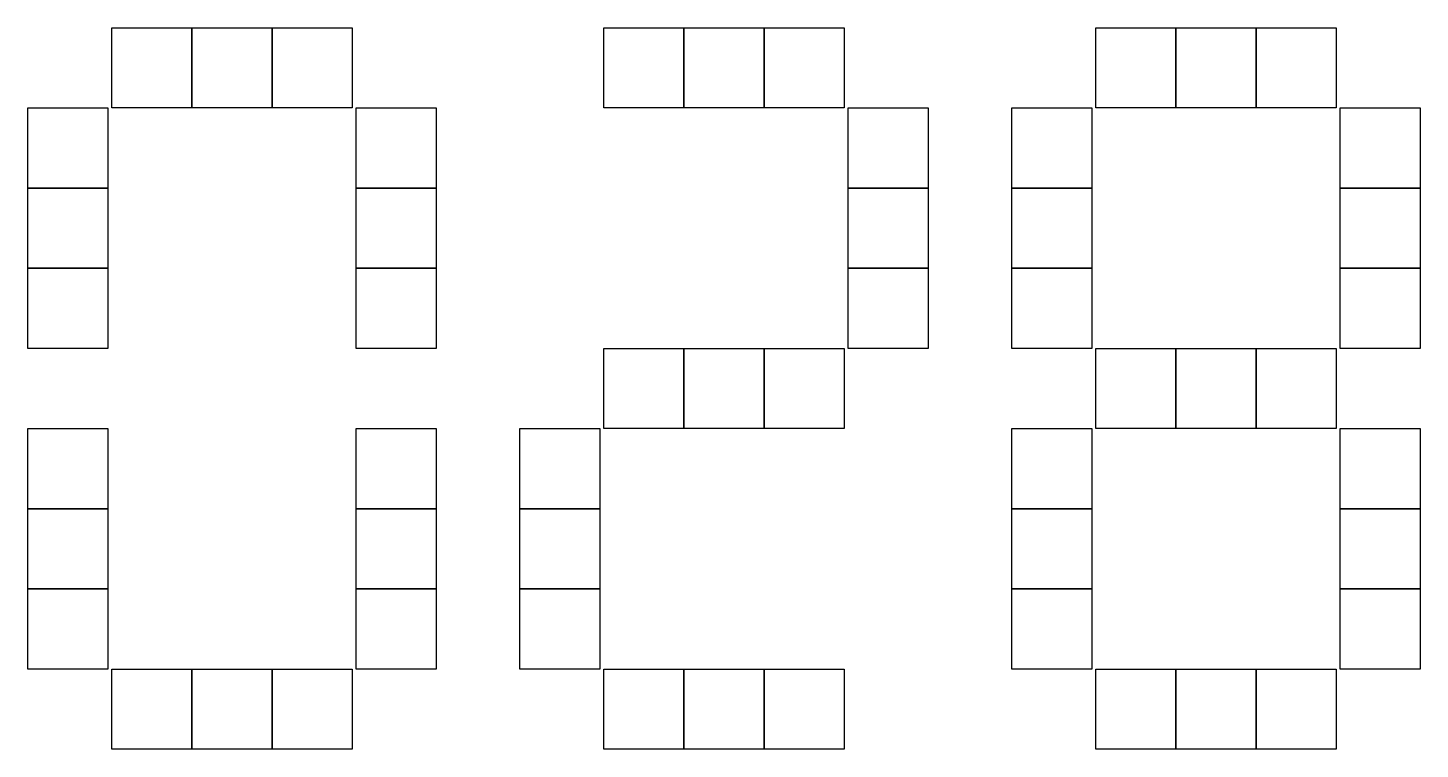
# Model space of a CAD drawing. Extents: x -2 to 546, y 0 to 283.
import ezdxf

# ---------------------------------------------------------------- set-up
doc = ezdxf.new("R2010")
doc.units = 0
doc.layers.add('Layer_1', color=7, linetype='CONTINUOUS')

msp = doc.modelspace()

# ---------------------------------------------------------------- linework, layer by layer
at = {"layer": 'Layer_1', "color": 7}
for points in [[(31.496063, 283.464567), (41.99474, 283.464567), (52.493369, 283.464567), (62.992125, 283.464567), (62.992125, 272.96589), (62.992125, 262.467261), (62.992125, 251.968504), (52.493448, 251.968504), (41.994819, 251.968504), (31.496063, 251.968504), (31.496063, 262.467181), (31.496063, 272.96581)], [(62.992125, 283.464567), (73.490803, 283.464567), (83.989431, 283.464567), (94.488191, 283.464567), (94.488191, 272.96589), (94.488191, 262.467261), (94.488191, 251.968504), (83.989514, 251.968504), (73.490885, 251.968504), (62.992125, 251.968504), (62.992125, 262.467181), (62.992125, 272.96581)], [(94.488191, 283.464567), (104.986868, 283.464567), (115.485497, 283.464567), (125.984254, 283.464567), (125.984254, 272.96589), (125.984254, 262.467261), (125.984254, 251.968504), (115.485576, 251.968504), (104.986947, 251.968504), (94.488191, 251.968504), (94.488191, 262.467181), (94.488191, 272.96581)], [(224.881889, 283.464567), (235.38056, 283.464567), (245.879178, 283.464567), (256.37794, 283.464567), (256.37794, 272.96589), (256.37794, 262.467261), (256.37794, 251.968504), (245.879263, 251.968504), (235.380643, 251.968504), (224.881889, 251.968504), (224.881889, 262.467181), (224.881889, 272.96581)], [(256.37794, 283.464567), (266.876617, 283.464567), (277.375238, 283.464567), (287.874, 283.464567), (287.874, 272.96589), (287.874, 262.467261), (287.874, 251.968504), (277.375323, 251.968504), (266.876702, 251.968504), (256.37794, 251.968504), (256.37794, 262.467181), (256.37794, 272.96581)], [(287.874, 283.464567), (298.372677, 283.464567), (308.871326, 283.464567), (319.370088, 283.464567), (319.370088, 272.96589), (319.370088, 262.467261), (319.370088, 251.968504), (308.871411, 251.968504), (298.372762, 251.968504), (287.874, 251.968504), (287.874, 262.467181), (287.874, 272.96581)], [(418.267701, 283.464567), (428.766378, 283.464567), (439.265027, 283.464567), (449.763789, 283.464567), (449.763789, 272.96589), (449.763789, 262.467261), (449.763789, 251.968504), (439.265112, 251.968504), (428.766463, 251.968504), (418.267701, 251.968504), (418.267701, 262.467181), (418.267701, 272.96581)], [(449.763789, 283.464567), (460.262466, 283.464567), (470.761087, 283.464567), (481.259849, 283.464567), (481.259849, 272.96589), (481.259849, 262.467261), (481.259849, 251.968504), (470.761172, 251.968504), (460.262551, 251.968504), (449.763789, 251.968504), (449.763789, 262.467181), (449.763789, 272.96581)], [(481.259849, 283.464567), (491.758526, 283.464567), (502.257146, 283.464567), (512.755909, 283.464567), (512.755909, 272.96589), (512.755909, 262.467261), (512.755909, 251.968504), (502.257232, 251.968504), (491.758611, 251.968504), (481.259849, 251.968504), (481.259849, 262.467181), (481.259849, 272.96581)], [(-1.500001, 251.968504), (8.998676, 251.968504), (19.497305, 251.968504), (29.996062, 251.968504), (29.996062, 241.469827), (29.996062, 230.971198), (29.996062, 220.472439), (19.497385, 220.472439), (8.998756, 220.472439), (-1.500001, 220.472439), (-1.500001, 230.971116), (-1.500001, 241.469745)], [(127.484254, 251.968504), (137.982932, 251.968504), (148.481561, 251.968504), (158.980317, 251.968504), (158.980317, 241.469827), (158.980317, 230.971198), (158.980317, 220.472439), (148.48164, 220.472439), (137.983011, 220.472439), (127.484254, 220.472439), (127.484254, 230.971116), (127.484254, 241.469745)], [(320.870098, 251.968504), (331.368775, 251.968504), (341.867395, 251.968504), (352.366157, 251.968504), (352.366157, 241.469827), (352.366157, 230.971198), (352.366157, 220.472439), (341.86748, 220.472439), (331.36886, 220.472439), (320.870098, 220.472439), (320.870098, 230.971116), (320.870098, 241.469745)], [(385.271632, 251.968504), (395.770309, 251.968504), (406.268929, 251.968504), (416.767691, 251.968504), (416.767691, 241.469827), (416.767691, 230.971198), (416.767691, 220.472439), (406.269014, 220.472439), (395.770394, 220.472439), (385.271632, 220.472439), (385.271632, 230.971116), (385.271632, 241.469745)], [(514.255918, 251.968504), (524.754595, 251.968504), (535.253216, 251.968504), (545.751978, 251.968504), (545.751978, 241.469827), (545.751978, 230.971198), (545.751978, 220.472439), (535.253301, 220.472439), (524.75468, 220.472439), (514.255918, 220.472439), (514.255918, 230.971116), (514.255918, 241.469745)], [(-1.500001, 220.472439), (8.998676, 220.472439), (19.497305, 220.472439), (29.996062, 220.472439), (29.996062, 209.973762), (29.996062, 199.475133), (29.996062, 188.976376), (19.497385, 188.976376), (8.998756, 188.976376), (-1.500001, 188.976376), (-1.500001, 199.475053), (-1.500001, 209.973682)], [(127.484254, 220.472439), (137.982932, 220.472439), (148.481561, 220.472439), (158.980317, 220.472439), (158.980317, 209.973762), (158.980317, 199.475133), (158.980317, 188.976376), (148.48164, 188.976376), (137.983011, 188.976376), (127.484254, 188.976376), (127.484254, 199.475053), (127.484254, 209.973682)], [(320.870098, 220.472439), (331.368775, 220.472439), (341.867395, 220.472439), (352.366157, 220.472439), (352.366157, 209.973762), (352.366157, 199.475133), (352.366157, 188.976376), (341.86748, 188.976376), (331.36886, 188.976376), (320.870098, 188.976376), (320.870098, 199.475053), (320.870098, 209.973682)], [(385.271632, 220.472439), (395.770309, 220.472439), (406.268929, 220.472439), (416.767691, 220.472439), (416.767691, 209.973762), (416.767691, 199.475133), (416.767691, 188.976376), (406.269014, 188.976376), (395.770394, 188.976376), (385.271632, 188.976376), (385.271632, 199.475053), (385.271632, 209.973682)], [(514.255918, 220.472439), (524.754595, 220.472439), (535.253216, 220.472439), (545.751978, 220.472439), (545.751978, 209.973762), (545.751978, 199.475133), (545.751978, 188.976376), (535.253301, 188.976376), (524.75468, 188.976376), (514.255918, 188.976376), (514.255918, 199.475053), (514.255918, 209.973682)], [(-1.500001, 188.976376), (8.998676, 188.976376), (19.497305, 188.976376), (29.996062, 188.976376), (29.996062, 178.477699), (29.996062, 167.97907), (29.996062, 157.480313), (19.497385, 157.480313), (8.998756, 157.480313), (-1.500001, 157.480313), (-1.500001, 167.978991), (-1.500001, 178.47762)], [(127.484254, 188.976376), (137.982932, 188.976376), (148.481561, 188.976376), (158.980317, 188.976376), (158.980317, 178.477699), (158.980317, 167.97907), (158.980317, 157.480313), (148.48164, 157.480313), (137.983011, 157.480313), (127.484254, 157.480313), (127.484254, 167.978991), (127.484254, 178.47762)], [(320.870098, 188.976376), (331.368775, 188.976376), (341.867395, 188.976376), (352.366157, 188.976376), (352.366157, 178.477699), (352.366157, 167.97907), (352.366157, 157.480313), (341.86748, 157.480313), (331.36886, 157.480313), (320.870098, 157.480313), (320.870098, 167.978991), (320.870098, 178.47762)], [(385.271632, 188.976376), (395.770309, 188.976376), (406.268929, 188.976376), (416.767691, 188.976376), (416.767691, 178.477699), (416.767691, 167.97907), (416.767691, 157.480313), (406.269014, 157.480313), (395.770394, 157.480313), (385.271632, 157.480313), (385.271632, 167.978991), (385.271632, 178.47762)], [(514.255918, 188.976376), (524.754595, 188.976376), (535.253216, 188.976376), (545.751978, 188.976376), (545.751978, 178.477699), (545.751978, 167.97907), (545.751978, 157.480313), (535.253301, 157.480313), (524.75468, 157.480313), (514.255918, 157.480313), (514.255918, 167.978991), (514.255918, 178.47762)], [(224.881889, 157.480313), (235.38056, 157.480313), (245.879178, 157.480313), (256.37794, 157.480313), (256.37794, 146.981636), (256.37794, 136.483007), (256.37794, 125.984251), (245.879263, 125.984251), (235.380643, 125.984251), (224.881889, 125.984251), (224.881889, 136.482928), (224.881889, 146.981557)], [(256.37794, 157.480313), (266.876617, 157.480313), (277.375238, 157.480313), (287.874, 157.480313), (287.874, 146.981636), (287.874, 136.483007), (287.874, 125.984251), (277.375323, 125.984251), (266.876702, 125.984251), (256.37794, 125.984251), (256.37794, 136.482928), (256.37794, 146.981557)], [(287.874, 157.480313), (298.372677, 157.480313), (308.871326, 157.480313), (319.370088, 157.480313), (319.370088, 146.981636), (319.370088, 136.483007), (319.370088, 125.984251), (308.871411, 125.984251), (298.372762, 125.984251), (287.874, 125.984251), (287.874, 136.482928), (287.874, 146.981557)], [(418.267701, 157.480313), (428.766378, 157.480313), (439.265027, 157.480313), (449.763789, 157.480313), (449.763789, 146.981636), (449.763789, 136.483007), (449.763789, 125.984251), (439.265112, 125.984251), (428.766463, 125.984251), (418.267701, 125.984251), (418.267701, 136.482928), (418.267701, 146.981557)], [(449.763789, 157.480313), (460.262466, 157.480313), (470.761087, 157.480313), (481.259849, 157.480313), (481.259849, 146.981636), (481.259849, 136.483007), (481.259849, 125.984251), (470.761172, 125.984251), (460.262551, 125.984251), (449.763789, 125.984251), (449.763789, 136.482928), (449.763789, 146.981557)], [(481.259849, 157.480313), (491.758526, 157.480313), (502.257146, 157.480313), (512.755909, 157.480313), (512.755909, 146.981636), (512.755909, 136.483007), (512.755909, 125.984251), (502.257232, 125.984251), (491.758611, 125.984251), (481.259849, 125.984251), (481.259849, 136.482928), (481.259849, 146.981557)], [(-1.500001, 125.984251), (8.998676, 125.984251), (19.497305, 125.984251), (29.996062, 125.984251), (29.996062, 115.485574), (29.996062, 104.986945), (29.996062, 94.488188), (19.497385, 94.488188), (8.998756, 94.488188), (-1.500001, 94.488188), (-1.500001, 104.986865), (-1.500001, 115.485494)], [(127.484254, 125.984251), (137.982932, 125.984251), (148.481561, 125.984251), (158.980317, 125.984251), (158.980317, 115.485574), (158.980317, 104.986945), (158.980317, 94.488188), (148.48164, 94.488188), (137.983011, 94.488188), (127.484254, 94.488188), (127.484254, 104.986865), (127.484254, 115.485494)], [(191.885822, 125.984251), (202.3845, 125.984251), (212.883129, 125.984251), (223.381888, 125.984251), (223.381888, 115.485574), (223.381888, 104.986945), (223.381888, 94.488188), (212.883211, 94.488188), (202.384582, 94.488188), (191.885822, 94.488188), (191.885822, 104.986865), (191.885822, 115.485494)], [(385.271632, 125.984251), (395.770309, 125.984251), (406.268929, 125.984251), (416.767691, 125.984251), (416.767691, 115.485574), (416.767691, 104.986945), (416.767691, 94.488188), (406.269014, 94.488188), (395.770394, 94.488188), (385.271632, 94.488188), (385.271632, 104.986865), (385.271632, 115.485494)], [(514.255918, 125.984251), (524.754595, 125.984251), (535.253216, 125.984251), (545.751978, 125.984251), (545.751978, 115.485574), (545.751978, 104.986945), (545.751978, 94.488188), (535.253301, 94.488188), (524.75468, 94.488188), (514.255918, 94.488188), (514.255918, 104.986865), (514.255918, 115.485494)], [(-1.500001, 94.488188), (8.998676, 94.488188), (19.497305, 94.488188), (29.996062, 94.488188), (29.996062, 83.989511), (29.996062, 73.490882), (29.996062, 62.992124), (19.497385, 62.992124), (8.998756, 62.992124), (-1.500001, 62.992124), (-1.500001, 73.490801), (-1.500001, 83.98943)], [(127.484254, 94.488188), (137.982932, 94.488188), (148.481561, 94.488188), (158.980317, 94.488188), (158.980317, 83.989511), (158.980317, 73.490882), (158.980317, 62.992124), (148.48164, 62.992124), (137.983011, 62.992124), (127.484254, 62.992124), (127.484254, 73.490801), (127.484254, 83.98943)], [(191.885822, 94.488188), (202.3845, 94.488188), (212.883129, 94.488188), (223.381888, 94.488188), (223.381888, 83.989511), (223.381888, 73.490882), (223.381888, 62.992124), (212.883211, 62.992124), (202.384582, 62.992124), (191.885822, 62.992124), (191.885822, 73.490801), (191.885822, 83.98943)], [(385.271632, 94.488188), (395.770309, 94.488188), (406.268929, 94.488188), (416.767691, 94.488188), (416.767691, 83.989511), (416.767691, 73.490882), (416.767691, 62.992124), (406.269014, 62.992124), (395.770394, 62.992124), (385.271632, 62.992124), (385.271632, 73.490801), (385.271632, 83.98943)], [(514.255918, 94.488188), (524.754595, 94.488188), (535.253216, 94.488188), (545.751978, 94.488188), (545.751978, 83.989511), (545.751978, 73.490882), (545.751978, 62.992124), (535.253301, 62.992124), (524.75468, 62.992124), (514.255918, 62.992124), (514.255918, 73.490801), (514.255918, 83.98943)], [(-1.500001, 62.992124), (8.998676, 62.992124), (19.497305, 62.992124), (29.996062, 62.992124), (29.996062, 52.493447), (29.996062, 41.994818), (29.996062, 31.49606), (19.497385, 31.49606), (8.998756, 31.49606), (-1.500001, 31.49606), (-1.500001, 41.994736), (-1.500001, 52.493366)], [(127.484254, 62.992124), (137.982932, 62.992124), (148.481561, 62.992124), (158.980317, 62.992124), (158.980317, 52.493447), (158.980317, 41.994818), (158.980317, 31.49606), (148.48164, 31.49606), (137.983011, 31.49606), (127.484254, 31.49606), (127.484254, 41.994736), (127.484254, 52.493366)], [(191.885822, 62.992124), (202.3845, 62.992124), (212.883129, 62.992124), (223.381888, 62.992124), (223.381888, 52.493447), (223.381888, 41.994818), (223.381888, 31.49606), (212.883211, 31.49606), (202.384582, 31.49606), (191.885822, 31.49606), (191.885822, 41.994736), (191.885822, 52.493366)], [(385.271632, 62.992124), (395.770309, 62.992124), (406.268929, 62.992124), (416.767691, 62.992124), (416.767691, 52.493447), (416.767691, 41.994818), (416.767691, 31.49606), (406.269014, 31.49606), (395.770394, 31.49606), (385.271632, 31.49606), (385.271632, 41.994736), (385.271632, 52.493366)], [(514.255918, 62.992124), (524.754595, 62.992124), (535.253216, 62.992124), (545.751978, 62.992124), (545.751978, 52.493447), (545.751978, 41.994818), (545.751978, 31.49606), (535.253301, 31.49606), (524.75468, 31.49606), (514.255918, 31.49606), (514.255918, 41.994736), (514.255918, 52.493366)], [(31.496063, 31.49606), (41.99474, 31.49606), (52.493369, 31.49606), (62.992125, 31.49606), (62.992125, 20.997383), (62.992125, 10.498754), (62.992125, -0.000003), (52.493448, -0.000003), (41.994819, -0.000003), (31.496063, -0.000003), (31.496063, 10.498674), (31.496063, 20.997303)], [(62.992125, 31.49606), (73.490803, 31.49606), (83.989431, 31.49606), (94.488191, 31.49606), (94.488191, 20.997383), (94.488191, 10.498754), (94.488191, -0.000003), (83.989514, -0.000003), (73.490885, -0.000003), (62.992125, -0.000003), (62.992125, 10.498674), (62.992125, 20.997303)], [(94.488191, 31.49606), (104.986868, 31.49606), (115.485497, 31.49606), (125.984254, 31.49606), (125.984254, 20.997383), (125.984254, 10.498754), (125.984254, -0.000003), (115.485576, -0.000003), (104.986947, -0.000003), (94.488191, -0.000003), (94.488191, 10.498674), (94.488191, 20.997303)], [(224.881889, 31.49606), (235.38056, 31.49606), (245.879178, 31.49606), (256.37794, 31.49606), (256.37794, 20.997383), (256.37794, 10.498754), (256.37794, -0.000003), (245.879263, -0.000003), (235.380643, -0.000003), (224.881889, -0.000003), (224.881889, 10.498674), (224.881889, 20.997303)], [(256.37794, 31.49606), (266.876617, 31.49606), (277.375238, 31.49606), (287.874, 31.49606), (287.874, 20.997383), (287.874, 10.498754), (287.874, -0.000003), (277.375323, -0.000003), (266.876702, -0.000003), (256.37794, -0.000003), (256.37794, 10.498674), (256.37794, 20.997303)], [(287.874, 31.49606), (298.372677, 31.49606), (308.871326, 31.49606), (319.370088, 31.49606), (319.370088, 20.997383), (319.370088, 10.498754), (319.370088, -0.000003), (308.871411, -0.000003), (298.372762, -0.000003), (287.874, -0.000003), (287.874, 10.498674), (287.874, 20.997303)], [(418.267701, 31.49606), (428.766378, 31.49606), (439.265027, 31.49606), (449.763789, 31.49606), (449.763789, 20.997383), (449.763789, 10.498754), (449.763789, -0.000003), (439.265112, -0.000003), (428.766463, -0.000003), (418.267701, -0.000003), (418.267701, 10.498674), (418.267701, 20.997303)], [(449.763789, 31.49606), (460.262466, 31.49606), (470.761087, 31.49606), (481.259849, 31.49606), (481.259849, 20.997383), (481.259849, 10.498754), (481.259849, -0.000003), (470.761172, -0.000003), (460.262551, -0.000003), (449.763789, -0.000003), (449.763789, 10.498674), (449.763789, 20.997303)], [(481.259849, 31.49606), (491.758526, 31.49606), (502.257146, 31.49606), (512.755909, 31.49606), (512.755909, 20.997383), (512.755909, 10.498754), (512.755909, -0.000003), (502.257232, -0.000003), (491.758611, -0.000003), (481.259849, -0.000003), (481.259849, 10.498674), (481.259849, 20.997303)]]:
    msp.add_lwpolyline(points, close=True, dxfattribs=at)

doc.saveas('drawing.dxf')
